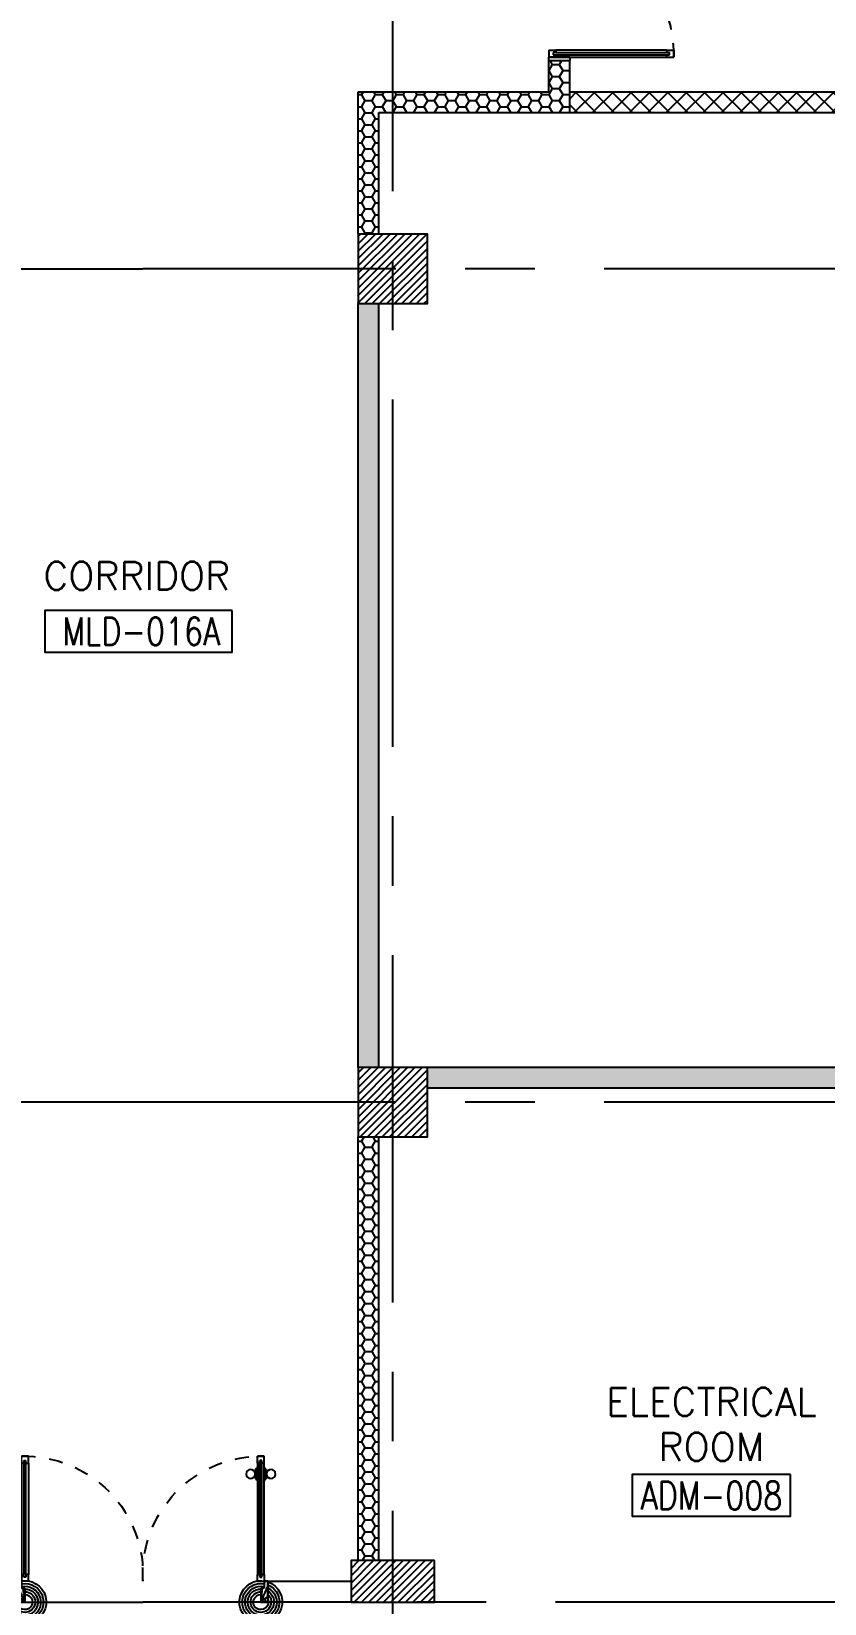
# Model space of a CAD drawing. Extents: x 417866.9 to 417960.2, y 43448 to 43538.2.
# Drawn here: x 417888.89 to 417894.61, y 43494.48 to 43505.8 of the extents above; entities that cross this region are included whole.
import ezdxf
from ezdxf.enums import TextEntityAlignment as Align

# ---------------------------------------------------------------- set-up
doc = ezdxf.new("R2010")
doc.units = 0
doc.header["$MEASUREMENT"] = 0
doc.linetypes.add('CENTERX2', pattern=[4, 2.5, -0.5, 0.5, -0.5])
doc.linetypes.add('HIDDEN', pattern=[0.375, 0.25, -0.125])
doc.layers.get('0').update_dxf_attribs({"linetype": 'CONTINUOUS'})
for name, color, linetype in [('AXES', 11, 'CENTERX2'), ('COL', 2, 'CONTINUOUS'), ('DIM', 4, 'CONTINUOUS'), ('DOOR', 4, 'CONTINUOUS'), ('HAT', 8, 'CONTINUOUS'), ('RM-BOX', 2, 'CONTINUOUS'), ('RM-NAME', 2, 'CONTINUOUS'), ('RM-NO', 2, 'CONTINUOUS'), ('WALL', 2, 'CONTINUOUS'), ('WallType', 11, 'CONTINUOUS'), ('WallType2', 3, 'CONTINUOUS')]:
    doc.layers.add(name, color=color, linetype=linetype)
doc.layers.get('DIM').off()
doc.styles.add('ROMANS', font='ROMANS.shx', dxfattribs={"width": 0.6})
pattern_1 = [(0, (0, 0), (0.075, 0.04330127), [0.05, -0.1]), (120, (0, 0), (-0.074999999836, 0.043301270284), [0.05, -0.1]), (60, (0, 0), (1.64e-10, 0.086602540284), [-0.1, 0.05])]

# ---------------------------------------------------------------- blocks, each defined once
blk = doc.blocks.new('A$C272A55A0')
at = {"layer": 'DOOR', "color": 0, "linetype": 'ByBlock'}
for p, q in [((0, 900), (0, 1050)), ((50, 1050), (0, 1050)), ((50, 950), (50, 1050)), ((1750, 950), (1750, 1050)), ((1750, 1050), (1800, 1050)), ((1800, 1050), (1800, 900)), ((25, 950), (50, 950)), ((25, 900), (25, 950)), ((1775, 950), (1750, 950)), ((1775, 900), (1775, 950)), ((0, 900), (25, 900)), ((75, 900), (25, 900)), ((25, 850), (25, 900)), ((42, 850), (25, 850)), ((58, 870), (42, 870)), ((42, 870), (42, 850)), ((58, 850), (58, 870)), ((75, 850), (58, 850)), ((75, 900), (75, 850)), ((1725, 900), (1775, 900)), ((1725, 900), (1725, 850)), ((1725, 850), (1742, 850)), ((1742, 870), (1758, 870)), ((1742, 850), (1742, 870)), ((1758, 870), (1758, 850)), ((1758, 850), (1775, 850)), ((1800, 900), (1775, 900)), ((1775, 850), (1775, 900)), ((1718, 160), (1709, 160)), ((1709, 95), (1709, 160)), ((1725, 173), (1718, 173)), ((1718, 173), (1718, 83)), ((1718, 95), (1718, 160)), ((1775, 173), (1782, 173)), ((1782, 173), (1782, 83)), ((1782, 160), (1791, 160)), ((1782, 95), (1782, 160)), ((1791, 95), (1791, 160)), ((25, 50), (42, 50)), ((25, 50), (25, 0)), ((25, 0), (75, 0)), ((75, 0), (25, 0)), ((42, 50), (42, 30)), ((42, 30), (58, 30)), ((58, 50), (75, 50)), ((58, 50), (58, 30)), ((75, 50), (75, 0)), ((1718, 95), (1709, 95)), ((1725, 83), (1718, 83)), ((1742, 50), (1725, 50)), ((1725, 50), (1725, 0)), ((1775, 0), (1725, 0)), ((1725, 0), (1775, 0)), ((1742, 50), (1742, 30)), ((1758, 30), (1742, 30)), ((1775, 50), (1758, 50)), ((1758, 50), (1758, 30)), ((1775, 83), (1782, 83)), ((1775, 50), (1775, 0)), ((1782, 95), (1791, 95))]:
    blk.add_line(p, q, dxfattribs=at)
at = {"layer": 'DOOR', "color": 9, "linetype": 'ByBlock'}
for p, q in [((50, 1050), (0, 1010)), ((50, 1050), (0, 937)), ((50, 1050), (37, 950)), ((1750, 1050), (1800, 1010)), ((1750, 1050), (1800, 937)), ((1750, 1050), (1763, 950))]:
    blk.add_line(p, q, dxfattribs=at)
at = {"layer": 'DOOR', "linetype": 'ByBlock'}
for p, q in [((25, 850), (25, 50)), ((42, 850), (42, 50)), ((58, 850), (58, 50)), ((75, 50), (75, 850)), ((1725, 50), (1725, 850)), ((1742, 850), (1742, 50)), ((1758, 850), (1758, 50)), ((1775, 850), (1775, 50))]:
    blk.add_line(p, q, dxfattribs=at)
at = {"layer": 'DOOR', "color": 0, "linetype": 'ByBlock'}
for centre in [(1676, 128), (1824, 128)]:
    blk.add_circle(centre, 32.4, dxfattribs=at)
at = {"layer": 'DOOR', "color": 9, "linetype": 'ByBlock'}
for centre, radius, start, end in [((50, 1050), 54.4, 203.2074, 270), ((50, 1050), 34.4, 180, 270), ((50, 1050), 14.4, 180, 270), ((1750, 1050), 14.4, 270, 0), ((1750, 1050), 34.4, 270, 0), ((1750, 1050), 54.4, 270, 336.7926), ((50, 1050), 74.4, 227.7764, 270), ((50, 1050), 94.4, 238.0182, 270), ((50, 1050), 114, 244.0838, 257.3774), ((50, 1050), 134, 248.1598, 259.28), ((1750, 1050), 74.4, 270, 312.2236), ((1750, 1050), 94.4, 270, 301.9818), ((1750, 1050), 114, 282.6226, 295.9162), ((1750, 1050), 134, 280.72, 291.8402), ((50, 1050), 154, 251.1053, 256.2858), ((1750, 1050), 154, 283.7142, 288.8947)]:
    blk.add_arc(centre, radius, start, end, dxfattribs=at)
at = {"layer": 'DOOR', "linetype": 'HIDDEN', "ltscale": 0.5}
for centre, start, end in [((50, 851), 268.3174, 3.2965), ((1750, 851), 176.7035, 271.6826)]:
    blk.add_arc(centre, 851, start, end, dxfattribs=at)
at = {"layer": 'WALL', "linetype": 'ByBlock'}
blk.add_line((1800, 900), (1800, 1050), dxfattribs=at)
blk = doc.blocks.new('RM1')
at = {"layer": 'RM-BOX'}
blk.add_lwpolyline([(570, -200), (-570, -200), (-570, -500), (570, -500)], close=True, dxfattribs=at)
at = {"layer": 'RM-NAME', "style": 'ROMANS'}
for tag, p in [('ROOMNAME1', (0, 324)), ('ROOMNAME2', (0, 0))]:
    blk.add_attdef(tag, text='', height=200, dxfattribs=at).set_placement(p, align=Align.MIDDLE)
at = {"layer": 'RM-NO', "style": 'ROMANS', "width": 0.8}
blk.add_attdef('ROOMNO', text='', height=200, dxfattribs=at).set_placement((0, -350), align=Align.MIDDLE)
blk = doc.blocks.new('*X100')
at = {"color": 0}
for p, q in [((196689, 41938), (197151, 42401)), ((196689, 41991), (197098, 42401)), ((196689, 42044), (197045, 42401)), ((196689, 42097), (196992, 42401)), ((196689, 42150), (196939, 42401)), ((196689, 42203), (196886, 42401)), ((196689, 42256), (196833, 42401)), ((196689, 42309), (196780, 42401)), ((196689, 42363), (196727, 42401)), ((196704, 41901), (197189, 42385)), ((196757, 41901), (197189, 42332)), ((196810, 41901), (197189, 42279)), ((196863, 41901), (197189, 42226)), ((196916, 41901), (197189, 42173)), ((196970, 41901), (197189, 42120)), ((197023, 41901), (197189, 42067)), ((197076, 41901), (197189, 42014)), ((197129, 41901), (197189, 41961)), ((197182, 41901), (197189, 41908))]:
    blk.add_line(p, q, dxfattribs=at)
blk = doc.blocks.new('COL50')
at = {"layer": 'COL'}
blk.add_lwpolyline([(-250, 250), (-250, -250), (250, -250), (250, 250)], close=True, dxfattribs=at)
blk = doc.blocks.new('*X129')
at = {"color": 0}
for p, q in [((84179, 47905), (84676, 48401)), ((84179, 47958), (84623, 48401)), ((84179, 48011), (84570, 48401)), ((84179, 48064), (84516, 48401)), ((84179, 48117), (84463, 48401)), ((84179, 48170), (84410, 48401)), ((84179, 48223), (84357, 48401)), ((84179, 48276), (84304, 48401)), ((84179, 48329), (84251, 48401)), ((84179, 48382), (84198, 48401)), ((84229, 47901), (84679, 48352)), ((84282, 47901), (84679, 48299)), ((84335, 47901), (84679, 48246)), ((84388, 47901), (84679, 48193)), ((84441, 47901), (84679, 48139)), ((84494, 47901), (84679, 48086)), ((84547, 47901), (84679, 48033)), ((84600, 47901), (84679, 47980)), ((84653, 47901), (84679, 47927))]:
    blk.add_line(p, q, dxfattribs=at)
blk = doc.blocks.new('fe-door')
at = {"layer": 'DOOR', "color": 0, "linetype": 'ByBlock'}
for p, q in [((-900, 1775), (-900, 1725)), ((-900, 1725), (-900, 1775)), ((-850, 1775), (-900, 1775)), ((-850, 1725), (-900, 1725)), ((-870, 1758), (-870, 1742)), ((-850, 1758), (-870, 1758)), ((-850, 1742), (-870, 1742)), ((-850, 1775), (-850, 1758)), ((-850, 1742), (-850, 1725)), ((-818, 1775), (-818, 1782)), ((-728, 1782), (-818, 1782)), ((-818, 1725), (-818, 1718)), ((-728, 1718), (-818, 1718)), ((-805, 1782), (-805, 1791)), ((-805, 1791), (-740, 1791)), ((-805, 1782), (-740, 1782)), ((-805, 1718), (-805, 1709)), ((-805, 1718), (-740, 1718)), ((-805, 1709), (-740, 1709)), ((-740, 1782), (-740, 1791)), ((-740, 1718), (-740, 1709)), ((-728, 1775), (-728, 1782)), ((-728, 1725), (-728, 1718)), ((-50, 1758), (-50, 1775)), ((-50, 1775), (0, 1775)), ((-30, 1758), (-50, 1758)), ((-50, 1725), (-50, 1742)), ((-50, 1742), (-30, 1742)), ((0, 1725), (-50, 1725)), ((-30, 1742), (-30, 1758)), ((150, 1800), (0, 1800)), ((0, 1800), (0, 1775)), ((0, 1725), (0, 1775)), ((0, 1775), (150, 1775)), ((150, 1775), (150, 1800)), ((0, 75), (0, 25)), ((0, 75), (50, 75)), ((0, 0), (0, 25)), ((0, 25), (50, 25)), ((150, 25), (0, 25)), ((0, 0), (150, 0)), ((30, 58), (30, 42)), ((50, 58), (30, 58)), ((30, 42), (50, 42)), ((50, 75), (50, 58)), ((50, 42), (50, 25)), ((150, 25), (150, 0)), ((850, 58), (850, 75)), ((850, 75), (900, 75)), ((850, 58), (870, 58)), ((850, 25), (850, 42)), ((850, 42), (870, 42)), ((850, 25), (900, 25)), ((870, 42), (870, 58)), ((900, 25), (900, 75)), ((900, 75), (900, 25))]:
    blk.add_line(p, q, dxfattribs=at)
at = {"layer": 'DOOR', "linetype": 'ByBlock'}
for p, q in [((-50, 1775), (-850, 1775)), ((-50, 1758), (-850, 1758)), ((-50, 1742), (-850, 1742)), ((-850, 1725), (-50, 1725)), ((850, 75), (50, 75)), ((50, 58), (850, 58)), ((50, 42), (850, 42)), ((50, 25), (850, 25))]:
    blk.add_line(p, q, dxfattribs=at)
at = {"layer": 'DOOR', "color": 0, "linetype": 'ByBlock'}
for centre in [(-773, 1824), (-773, 1676)]:
    blk.add_circle(centre, 32.4, dxfattribs=at)
at = {"layer": 'DOOR', "linetype": 'HIDDEN', "ltscale": 0.5}
for centre, start, end in [((-49, 1750), 178.3174, 273.2965), ((49, 50), 358.3174, 93.2965)]:
    blk.add_arc(centre, 851, start, end, dxfattribs=at)
at = {"layer": 'WALL'}
for p, q in [((0, 1800), (150, 1800)), ((0, 0), (150, 0))]:
    blk.add_line(p, q, dxfattribs=at)
at = {"layer": 'WALL', "linetype": 'ByBlock'}
blk.add_line((0, 1800), (150, 1800), dxfattribs=at)

msp = doc.modelspace()

# ---------------------------------------------------------------- hatches: boundary and pattern name
at = {"layer": 'HAT'}
h = msp.add_hatch(dxfattribs=at)
h.set_pattern_fill('ANSI31', color=256, scale=0.3, style=0)
h.set_pattern_definition([(45, (417532.951385, 43455.963322), (-0.0265165043, 0.0265165043), [])])
h.paths.add_polyline_path([(417891.4966, 43494.4943), (417891.4966, 43494.7943), (417891.1966, 43494.7943), (417891.1966, 43494.4943)])
h.paths.add_polyline_path([(417891.7966, 43494.4943), (417891.7966, 43494.7943), (417891.4966, 43494.7943), (417891.4966, 43494.4943)])
at = {"layer": 'WallType'}
h = msp.add_hatch(dxfattribs=at)
h.set_pattern_fill('ANSI37', color=256, scale=0.75, style=0)
h.set_pattern_definition([(45, (0, 0), (-0.066291260736, 0.066291260736), []), (135, (0, 0), (-0.066291260736, -0.066291260736), [])])
h.paths.add_polyline_path([(417905.8966, 43505.3693), (417892.7716, 43505.3693), (417892.7716, 43505.2193), (417905.8966, 43505.2193)])
h.paths.add_polyline_path([(417906.0666, 43505.3693), (417905.9166, 43505.3693), (417905.9166, 43504.4443), (417906.0666, 43504.4443)])
at = {"layer": 'WallType2'}
h = msp.add_hatch(dxfattribs=at)
h.set_pattern_fill('HONEY', color=256, scale=0.4, style=0)
h.set_pattern_definition(pattern_1)
h.paths.add_polyline_path([(417892.7716, 43505.5943), (417892.6216, 43505.5943), (417892.6216, 43505.3693), (417891.2466, 43505.3693), (417891.2466, 43504.3443), (417891.3966, 43504.3443), (417891.3966, 43505.2193), (417892.7716, 43505.2193)])
h = msp.add_hatch(dxfattribs=at)
h.set_pattern_fill('HONEY', color=256, scale=0.4, style=0)
h.set_pattern_definition(pattern_1)
h.paths.add_polyline_path([(417891.3966, 43503.8443), (417891.2466, 43503.8443), (417891.2466, 43498.3443), (417891.3966, 43498.3443)])
h = msp.add_hatch(dxfattribs=at)
h.set_pattern_fill('HONEY', color=256, scale=0.4, style=0)
h.set_pattern_definition(pattern_1)
h.paths.add_polyline_path([(417898.4466, 43498.3443), (417891.7466, 43498.3443), (417891.7466, 43498.1943), (417898.4466, 43498.1943)])
h.paths.add_polyline_path([(417898.9466, 43497.8443), (417898.7466, 43497.8443), (417898.7466, 43494.7943), (417898.9466, 43494.7943)])
h = msp.add_hatch(dxfattribs=at)
h.set_pattern_fill('HONEY', color=256, scale=0.4, style=0)
h.set_pattern_definition(pattern_1)
h.paths.add_polyline_path([(417891.3966, 43497.8443), (417891.2466, 43497.8443), (417891.2466, 43494.7943), (417891.3966, 43494.7943)])

# ---------------------------------------------------------------- linework, layer by layer
at = {"layer": 'AXES'}
for p, q in [((417891.4966, 43448.6529), (417891.4966, 43537.5491)), ((417867.6171, 43504.0943), (417889.6966, 43504.0943)), ((417959.5194, 43504.0943), (417889.6966, 43504.0943)), ((417889.6966, 43498.0943), (417867.6171, 43498.0943)), ((417959.5194, 43498.0943), (417889.6966, 43498.0943)), ((417867.6171, 43494.4943), (417889.6966, 43494.4943)), ((417959.1694, 43494.4943), (417889.6966, 43494.4943))]:
    msp.add_line(p, q, dxfattribs=at)
at = {"layer": 'COL'}
for points in [[(417891.2466, 43498.3443), (417891.2466, 43497.8443), (417891.7466, 43497.8443), (417891.7466, 43498.3443)], [(417891.7966, 43494.7943), (417891.1966, 43494.7943), (417891.1966, 43494.4943), (417891.7966, 43494.4943)]]:
    msp.add_lwpolyline(points, close=True, dxfattribs=at)
at = {"layer": 'RM-BOX'}
msp.add_lwpolyline([(417890.3406, 43501.635), (417888.9908, 43501.635), (417888.9908, 43501.335), (417890.3406, 43501.335)], close=True, dxfattribs=at)
at = {"layer": 'WALL'}
for p, q in [((417892.6216, 43505.3693), (417892.6216, 43505.5943)), ((417892.6216, 43505.5943), (417892.7716, 43505.5943)), ((417892.7716, 43505.2193), (417892.7716, 43505.5943)), ((417891.2466, 43504.3443), (417891.2466, 43505.3693)), ((417891.2466, 43505.3693), (417892.6216, 43505.3693)), ((417891.2466, 43504.3443), (417891.2466, 43505.3693)), ((417891.2466, 43505.3693), (417892.0966, 43505.3693)), ((417892.7716, 43505.3693), (417906.0666, 43505.3693)), ((417891.3966, 43505.2193), (417905.8966, 43505.2193)), ((417891.3966, 43504.3443), (417891.3966, 43505.2193)), ((417891.3966, 43504.3443), (417891.3966, 43505.2193)), ((417891.2466, 43498.3443), (417891.2466, 43503.8443)), ((417891.2466, 43498.3443), (417891.2466, 43503.8443)), ((417891.3966, 43498.3443), (417891.3966, 43503.8443)), ((417898.4466, 43498.3443), (417891.7466, 43498.3443)), ((417898.4466, 43498.1943), (417891.7466, 43498.1943)), ((417891.2466, 43494.7943), (417891.2466, 43497.8443)), ((417891.3966, 43496.4743), (417891.3966, 43497.8443)), ((417891.3966, 43494.7943), (417891.3966, 43497.8443)), ((417891.1966, 43494.6443), (417890.5966, 43494.6443)), ((417890.5966, 43494.6443), (417890.5966, 43494.4943)), ((417890.5966, 43494.6443), (417890.5966, 43494.4943)), ((417891.2466, 43494.4943), (417890.5966, 43494.4943)), ((417891.2466, 43494.4943), (417890.5966, 43494.4943))]:
    msp.add_line(p, q, dxfattribs=at)

# ---------------------------------------------------------------- block references
at = {"layer": 'COL', "xscale": 0.001000000047497451, "yscale": 0.0009999999892897904, "zscale": 0.001}
msp.add_blockref('COL50', (417891.4966, 43504.0943), dxfattribs=at)
at = {"layer": 'DIM', "xscale": 0.001000000047497451, "yscale": 0.0009999999892897904, "zscale": 0.001}
msp.add_blockref('fe-door', (417892.6216, 43505.5943), dxfattribs=at)
at = {"layer": 'DOOR', "color": 0, "xscale": -0.001000000047497451, "yscale": 0.0009999999892897904, "zscale": 0.001, "rotation": 180}
msp.add_blockref('A$C272A55A0', (417888.7966, 43495.5447), dxfattribs=at)
at = {"layer": 'HAT', "xscale": 0.001000000047497451, "yscale": 0.0009999999892897904, "zscale": 0.001}
for name, p in [('*X129', (417807.0674, 43455.9433)), ('*X100', (417694.5581, 43455.9433))]:
    msp.add_blockref(name, p, dxfattribs=at)
at = {"layer": 'WALL', "xscale": 0.001000000047497451, "yscale": 0.0009999999892897904, "zscale": 0.001}
msp.add_blockref('RM1', (417893.7926, 43495.6125), dxfattribs=at).add_auto_attribs({'ROOMNO': 'ADM-008', 'ROOMNAME2': 'ROOM', 'ROOMNAME1': 'ELECTRICAL'})

# ---------------------------------------------------------------- texts
at = {"layer": 'RM-NAME', "style": 'ROMANS'}
msp.add_text('CORRIDOR', height=0.2, dxfattribs=at).set_placement((417889.6529, 43501.8843), align=Align.MIDDLE)
at = {"layer": 'RM-NO', "style": 'ROMANS', "width": 0.8}
msp.add_attdef('MLD-016A', text='H0-A00', height=0.2, dxfattribs=at).set_placement((417889.6847, 43501.4846), align=Align.MIDDLE)

doc.saveas('drawing.dxf')
